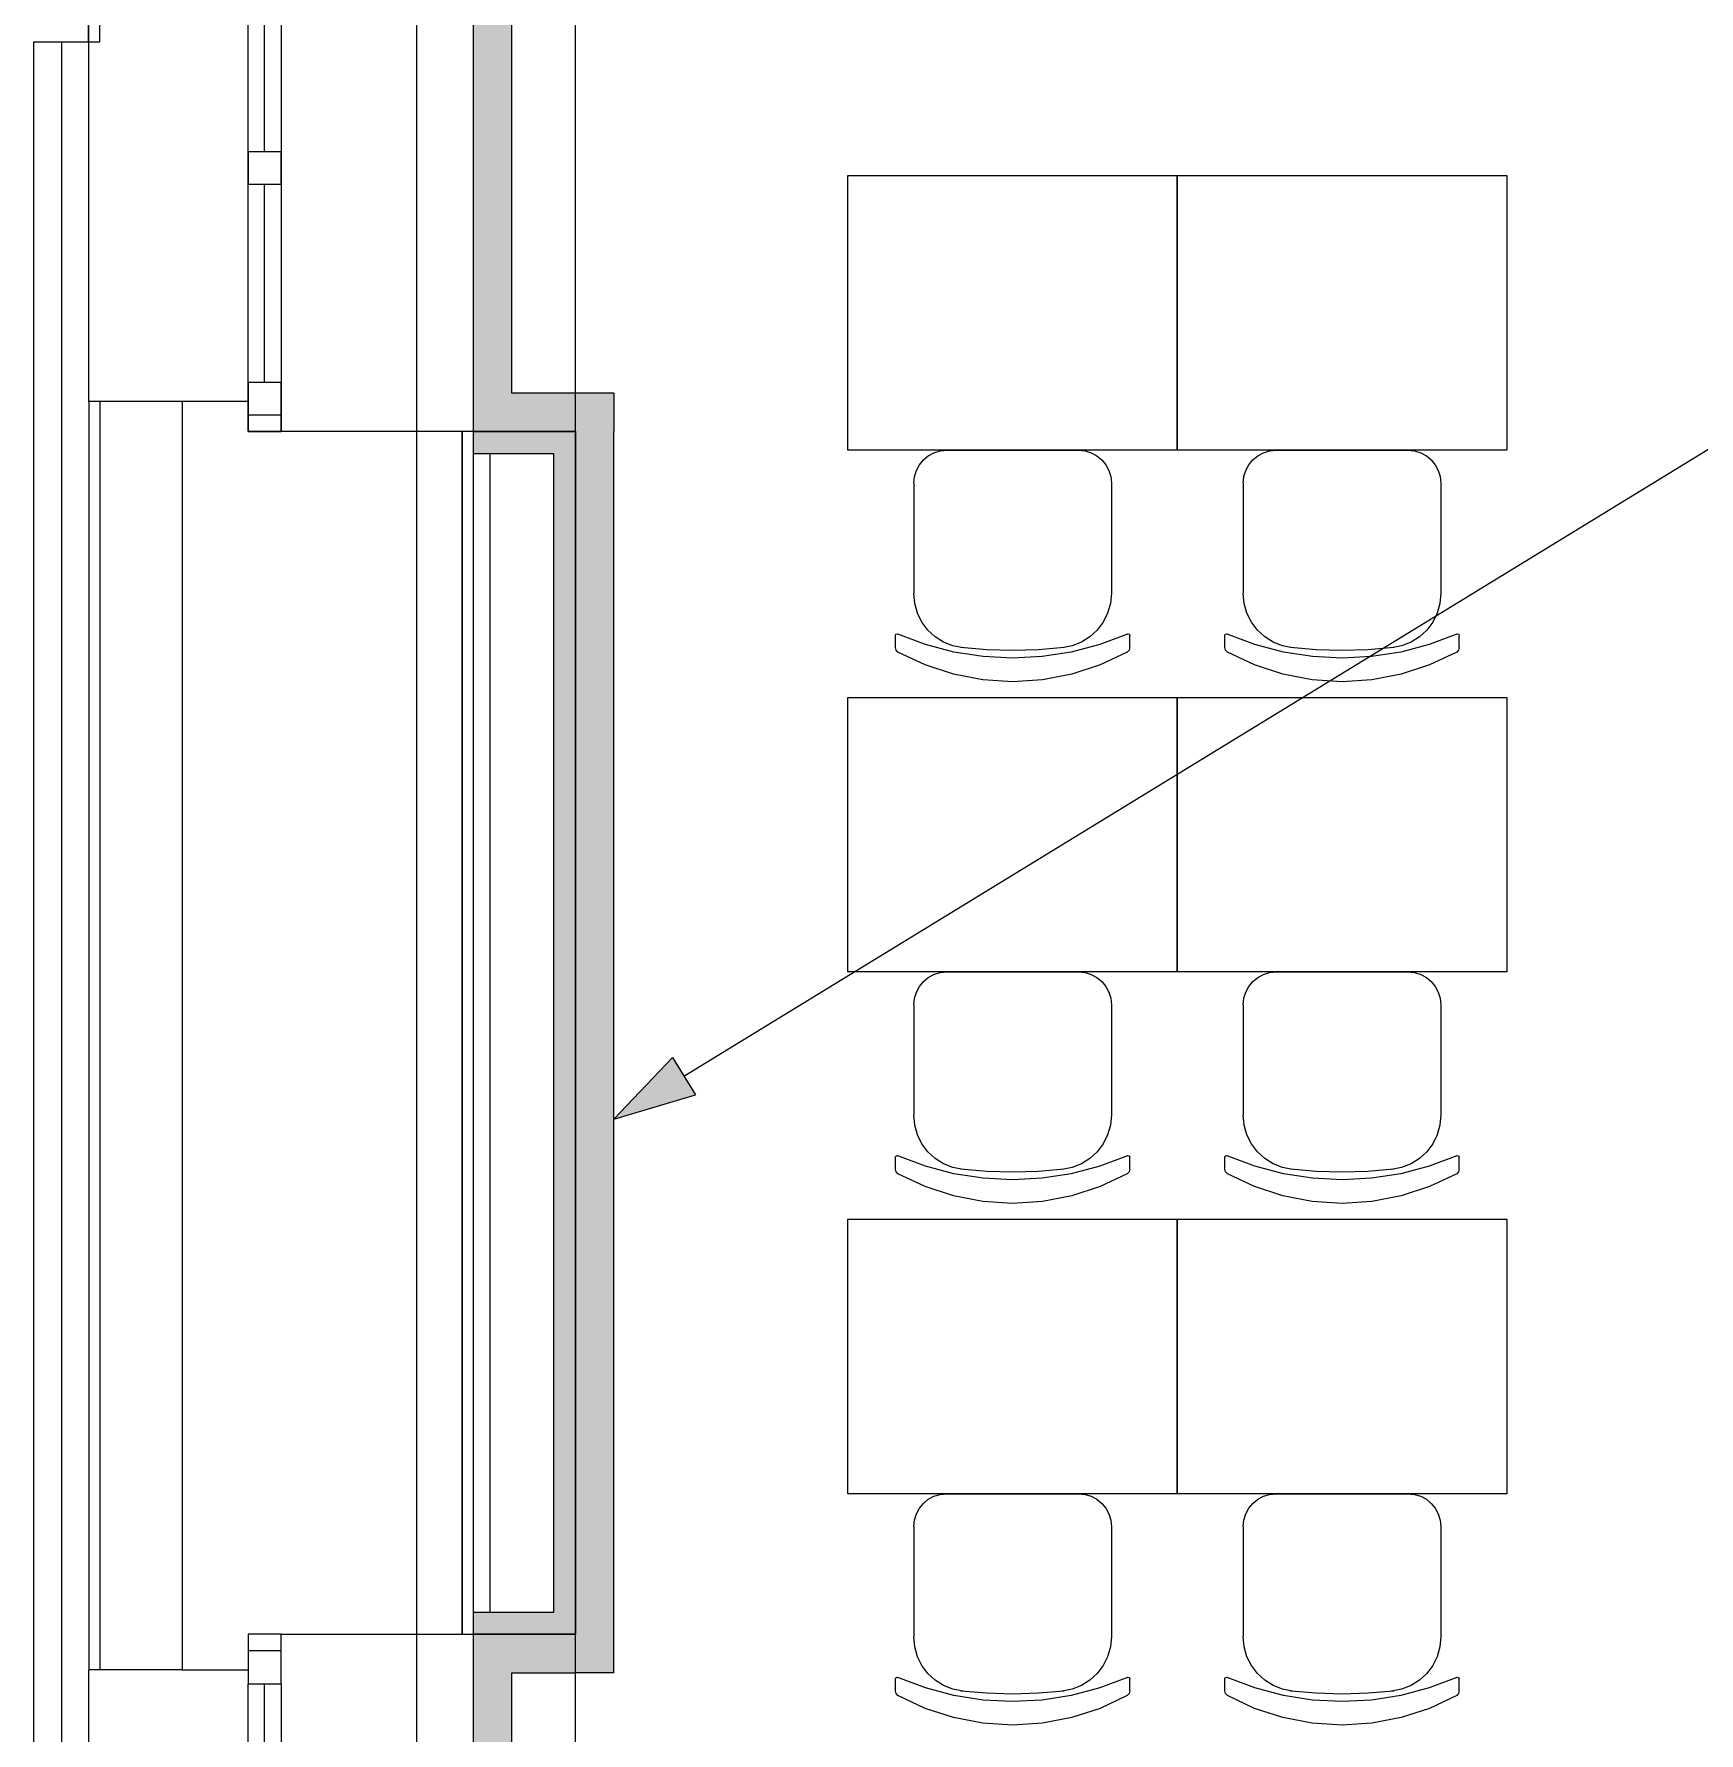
# Model space of a CAD drawing. Header units: millimetres. Extents: x 0 to 1189, y 0 to 841.
# Drawn here: x 231.7 to 262.02, y 520.79 to 551.73 of the extents above; entities that cross this region are included whole.
import ezdxf

# ---------------------------------------------------------------- set-up
doc = ezdxf.new("R2010")
doc.units = ezdxf.units.MM

msp = doc.modelspace()

# ---------------------------------------------------------------- hatches: boundary and pattern name
at = {"true_color": 0xf1d696}
h = msp.add_hatch(color=41, dxfattribs=at)
h.dxf.hatch_style = 2
h.paths.add_polyline_path([(240.398367, 545.191604), (239.698366, 545.191604), (239.698366, 570.671643), (240.398367, 570.671643)])
h = msp.add_hatch(color=41, dxfattribs=at)
h.dxf.hatch_style = 2
h.paths.add_polyline_path([(240.398367, 545.191604), (240.398367, 544.491603), (239.698366, 544.491603)])
h = msp.add_hatch(color=41, dxfattribs=at)
h.dxf.hatch_style = 2
h.paths.add_polyline_path([(239.698366, 545.191604), (240.398367, 545.191604), (239.698366, 544.491603)])
h = msp.add_hatch(color=41, dxfattribs=at)
h.dxf.hatch_style = 2
h.paths.add_polyline_path([(241.560369, 545.191604), (241.560369, 544.491603), (240.398367, 544.491603), (240.398367, 545.191604)])
h = msp.add_hatch(color=41, dxfattribs=at)
h.dxf.hatch_style = 2
h.paths.add_polyline_path([(241.560369, 544.491603), (242.26037, 545.191604), (242.26037, 544.491603)])
h = msp.add_hatch(color=41, dxfattribs=at)
h.dxf.hatch_style = 2
h.paths.add_polyline_path([(241.560369, 545.191604), (242.26037, 545.191604), (241.560369, 544.491603)])
h = msp.add_hatch(color=7)
h.dxf.hatch_style = 2
h.paths.add_polyline_path([(239.698366, 544.091602), (239.698366, 544.491603), (241.160368, 544.491603), (241.160368, 544.091602)])
h = msp.add_hatch(color=7)
h.dxf.hatch_style = 2
h.paths.add_polyline_path([(241.560369, 522.99157), (241.160368, 522.99157), (241.160368, 544.491603), (241.560369, 544.491603)])
h = msp.add_hatch(color=41, dxfattribs=at)
h.dxf.hatch_style = 2
h.paths.add_polyline_path([(242.26037, 522.591569), (241.560369, 522.591569), (241.560369, 544.491603), (242.26037, 544.491603)])
at = {"true_color": 0x0077b0}
h = msp.add_hatch(color=144, dxfattribs=at)
h.dxf.hatch_style = 2
h.paths.add_polyline_path([(242.26037, 531.973583), (243.325372, 533.094585), (243.743372, 532.411584)])
h = msp.add_hatch(color=7)
h.dxf.hatch_style = 2
h.paths.add_polyline_path([(241.560369, 522.591569), (239.698366, 522.591569), (239.698366, 522.99157), (241.560369, 522.99157)])
at = {"true_color": 0xf1d696}
h = msp.add_hatch(color=41, dxfattribs=at)
h.dxf.hatch_style = 2
h.paths.add_polyline_path([(240.398367, 521.891568), (239.698366, 521.891568), (239.698366, 522.591569)])
h = msp.add_hatch(color=41, dxfattribs=at)
h.dxf.hatch_style = 2
h.paths.add_polyline_path([(240.398367, 522.591569), (240.398367, 521.891568), (239.698366, 522.591569)])
h = msp.add_hatch(color=41, dxfattribs=at)
h.dxf.hatch_style = 2
h.paths.add_polyline_path([(240.398367, 521.891568), (240.398367, 522.591569), (241.560369, 522.591569), (241.560369, 521.891568)])
h = msp.add_hatch(color=41, dxfattribs=at)
h.dxf.hatch_style = 2
h.paths.add_polyline_path([(241.560369, 522.591569), (242.26037, 521.891568), (241.560369, 521.891568)])
h = msp.add_hatch(color=41, dxfattribs=at)
h.dxf.hatch_style = 2
h.paths.add_polyline_path([(242.26037, 522.591569), (242.26037, 521.891568), (241.560369, 522.591569)])
h = msp.add_hatch(color=41, dxfattribs=at)
h.dxf.hatch_style = 2
h.paths.add_polyline_path([(240.398367, 495.135527), (239.698366, 495.135527), (239.698366, 521.891568), (240.398367, 521.891568)])

# ---------------------------------------------------------------- linework, layer by layer
at = {"color": 7, "lineweight": 0}
for points in [[(238.672365, 237.628134), (238.672365, 729.022884)], [(232.698356, 551.590613), (232.698356, 625.999727)], [(241.560369, 544.491603), (241.560369, 571.371644)], [(239.698366, 570.671643), (239.698366, 544.491603)], [(240.398367, 545.191604), (240.398367, 570.671643)], [(232.688355, 551.590613), (232.688355, 562.48863)], [(232.898356, 551.590613), (232.898356, 561.441628)], [(235.59836, 549.59161), (235.59836, 556.991622)], [(235.89836, 549.59161), (235.89836, 556.991622)], [(236.198361, 556.991622), (236.198361, 549.59161)], [(231.698354, 491.855522), (231.698354, 551.590613)], [(231.698354, 551.590613), (232.898356, 551.590613)], [(232.198355, 551.590613), (232.198355, 491.855522)], [(232.698356, 545.041603), (232.698356, 551.590613)], [(235.59836, 549.59161), (236.198361, 549.59161)], [(235.59836, 548.991609), (235.59836, 549.59161)], [(235.59836, 549.59161), (235.59836, 548.991609)], [(236.198361, 549.59161), (236.198361, 548.991609)], [(236.198361, 548.991609), (236.198361, 549.59161)], [(236.198361, 548.991609), (235.59836, 548.991609)], [(235.59836, 545.391604), (235.59836, 548.991609)], [(235.89836, 545.391604), (235.89836, 548.991609)], [(236.198361, 548.991609), (236.198361, 545.391604)], [(235.59836, 545.391604), (236.198361, 545.391604)], [(235.59836, 544.491603), (235.59836, 545.391604)], [(235.59836, 545.391604), (235.59836, 544.491603)], [(236.198361, 545.391604), (236.198361, 544.491603)], [(236.198361, 544.491603), (236.198361, 545.391604)], [(242.26037, 545.191604), (240.398367, 545.191604)], [(242.26037, 545.191604), (242.26037, 544.491603)], [(232.698356, 545.041603), (232.698356, 521.941568)], [(234.398358, 545.041603), (232.698356, 545.041603)], [(232.898356, 545.041603), (232.898356, 545.001603)], [(232.898356, 545.001603), (232.898356, 522.001568)], [(234.398358, 545.041603), (234.398358, 521.941568)], [(235.59836, 545.041603), (234.398358, 545.041603)], [(236.198361, 544.791603), (235.59836, 544.791603)], [(236.198361, 544.491603), (235.59836, 544.491603)], [(235.59836, 544.491603), (236.198361, 544.491603)], [(239.498366, 544.491603), (236.198361, 544.491603)], [(239.498366, 544.491603), (239.498366, 522.591569)], [(239.498366, 522.591569), (239.498366, 544.491603)], [(241.560369, 544.491603), (239.498366, 544.491603)], [(239.698366, 544.491603), (239.698366, 522.99157)], [(239.698366, 544.491603), (240.398367, 544.491603)], [(240.398367, 544.491603), (241.560369, 544.491603)], [(241.560369, 522.591569), (241.560369, 544.491603)], [(241.560369, 544.491603), (241.560369, 522.591569)], [(242.26037, 521.891568), (242.26037, 544.491603)], [(239.698366, 544.091602), (241.160368, 544.091602)], [(239.998367, 544.091602), (239.998367, 522.99157)], [(241.160368, 544.091602), (241.160368, 522.99157)], [(241.160368, 522.99157), (239.698366, 522.99157)], [(239.698366, 522.99157), (239.698366, 522.591569)], [(236.198361, 522.591569), (235.59836, 522.591569)], [(235.59836, 522.591569), (235.59836, 521.691568)], [(235.59836, 522.591569), (235.59836, 521.691568)], [(236.198361, 522.591569), (235.59836, 522.591569)], [(236.198361, 522.591569), (239.498366, 522.591569)], [(236.198361, 521.691568), (236.198361, 522.591569)], [(236.198361, 521.691568), (236.198361, 522.591569)], [(239.498366, 522.591569), (241.560369, 522.591569)], [(239.698366, 522.591569), (239.698366, 521.891568)], [(241.560369, 522.591569), (239.698366, 522.591569)], [(241.560369, 494.785527), (241.560369, 522.591569)], [(236.198361, 522.291569), (235.59836, 522.291569)], [(232.698356, 505.541543), (232.698356, 521.941568)], [(234.398358, 521.941568), (232.698356, 521.941568)], [(232.898356, 522.001568), (232.898356, 521.941568)], [(234.398358, 521.941568), (235.59836, 521.941568)], [(235.59836, 521.691568), (236.198361, 521.691568)], [(235.59836, 518.091562), (235.59836, 521.691568)], [(235.89836, 518.091562), (235.89836, 521.691568)], [(236.198361, 521.691568), (236.198361, 518.091562)], [(239.698366, 521.891568), (239.698366, 494.435526)], [(240.398367, 521.891568), (241.560369, 521.891568)], [(240.398367, 495.135527), (240.398367, 521.891568)], [(242.26037, 521.891568), (241.560369, 521.891568)]]:
    msp.add_lwpolyline(points, dxfattribs=at)
at = {"color": 144, "lineweight": 0, "true_color": 0x0077b0}
for points in [[(243.534372, 532.753585), (282.565432, 556.642621)], [(242.26037, 531.973583), (243.325372, 533.094585)], [(243.325372, 533.094585), (243.743372, 532.411584)], [(242.26037, 531.973583), (243.743372, 532.411584)]]:
    msp.add_lwpolyline(points, dxfattribs=at)
at = {"color": 253, "lineweight": 0, "true_color": 0x999999}
for points in [[(246.518377, 544.151602), (246.518377, 549.15161)], [(246.518377, 549.15161), (252.518386, 549.15161)], [(252.518386, 549.15161), (252.518386, 544.151602)], [(252.518386, 544.151602), (252.518386, 549.15161)], [(252.518386, 549.15161), (258.518395, 549.15161)], [(258.518395, 549.15161), (258.518395, 544.151602)], [(252.518386, 544.151602), (246.518377, 544.151602)], [(247.719378, 543.551601), (247.731584, 543.672703), (247.766582, 543.785414), (247.821947, 543.887344), (247.895254, 543.976102), (247.984076, 544.049297), (248.085988, 544.104539), (248.198565, 544.139438), (248.319379, 544.151602)], [(247.719378, 543.551601), (247.731584, 543.672703), (247.766582, 543.785414), (247.821947, 543.887344), (247.895254, 543.976102), (247.984076, 544.049297), (248.085988, 544.104539), (248.198565, 544.139438), (248.319379, 544.151602)], [(248.318379, 544.151602), (250.719383, 544.151602)], [(248.318379, 544.151602), (250.719383, 544.151602)], [(250.719383, 544.151602), (250.840198, 544.139438), (250.952774, 544.104539), (251.054686, 544.049297), (251.143509, 543.976102), (251.216815, 543.887344), (251.272181, 543.785414), (251.307179, 543.672703), (251.319384, 543.551601)], [(250.719383, 544.151602), (250.840198, 544.139438), (250.952774, 544.104539), (251.054686, 544.049297), (251.143509, 543.976102), (251.216815, 543.887344), (251.272181, 543.785414), (251.307179, 543.672703), (251.319384, 543.551601)], [(258.518395, 544.151602), (252.518386, 544.151602)], [(253.719388, 543.551601), (253.731593, 543.672703), (253.766591, 543.785414), (253.821956, 543.887344), (253.895263, 543.976102), (253.984085, 544.049297), (254.085998, 544.104539), (254.198574, 544.139438), (254.319389, 544.151602)], [(253.719388, 543.551601), (253.731593, 543.672703), (253.766591, 543.785414), (253.821956, 543.887344), (253.895263, 543.976102), (253.984085, 544.049297), (254.085998, 544.104539), (254.198574, 544.139438), (254.319389, 544.151602)], [(254.318389, 544.151602), (256.719392, 544.151602)], [(254.318389, 544.151602), (256.719392, 544.151602)], [(256.719392, 544.151602), (256.840207, 544.139438), (256.952783, 544.104539), (257.054695, 544.049297), (257.143518, 543.976102), (257.216825, 543.887344), (257.27219, 543.785414), (257.307188, 543.672703), (257.319393, 543.551601)], [(256.719392, 544.151602), (256.840207, 544.139438), (256.952783, 544.104539), (257.054695, 544.049297), (257.143518, 543.976102), (257.216825, 543.887344), (257.27219, 543.785414), (257.307188, 543.672703), (257.319393, 543.551601)], [(247.719378, 543.551601), (247.719378, 541.548598)], [(247.719378, 543.551601), (247.719378, 541.548598)], [(251.319384, 543.551601), (251.319384, 541.548598)], [(251.319384, 543.551601), (251.319384, 541.548598)], [(253.719388, 543.551601), (253.719388, 541.548598)], [(253.719388, 543.551601), (253.719388, 541.548598)], [(257.319393, 543.551601), (257.319393, 541.548598)], [(257.319393, 543.551601), (257.319393, 541.548598)], [(248.61938, 540.553597), (248.433995, 540.590239), (248.263176, 540.658862), (248.110053, 540.756009), (247.977754, 540.878222), (247.869408, 541.022045), (247.788144, 541.184019), (247.737091, 541.36069), (247.719378, 541.548598)], [(248.61938, 540.553597), (248.433995, 540.590239), (248.263176, 540.658862), (248.110053, 540.756009), (247.977754, 540.878222), (247.869408, 541.022045), (247.788144, 541.184019), (247.737091, 541.36069), (247.719378, 541.548598)], [(251.319384, 541.548598), (251.301671, 541.36069), (251.250618, 541.184019), (251.169354, 541.022045), (251.061009, 540.878222), (250.92871, 540.756009), (250.775586, 540.658862), (250.604768, 540.590239), (250.419383, 540.553597)], [(251.319384, 541.548598), (251.301671, 541.36069), (251.250618, 541.184019), (251.169354, 541.022045), (251.061009, 540.878222), (250.92871, 540.756009), (250.775586, 540.658862), (250.604768, 540.590239), (250.419383, 540.553597)], [(254.619389, 540.553597), (254.434004, 540.590239), (254.263185, 540.658862), (254.110062, 540.756009), (253.977763, 540.878222), (253.869417, 541.022045), (253.788153, 541.184019), (253.737101, 541.36069), (253.719388, 541.548598)], [(254.619389, 540.553597), (254.434004, 540.590239), (254.263185, 540.658862), (254.110062, 540.756009), (253.977763, 540.878222), (253.869417, 541.022045), (253.788153, 541.184019), (253.737101, 541.36069), (253.719388, 541.548598)], [(257.319393, 541.548598), (257.30168, 541.36069), (257.250627, 541.184019), (257.169364, 541.022045), (257.061018, 540.878222), (256.928719, 540.756009), (256.775595, 540.658862), (256.604777, 540.590239), (256.419392, 540.553597)], [(257.319393, 541.548598), (257.30168, 541.36069), (257.250627, 541.184019), (257.169364, 541.022045), (257.061018, 540.878222), (256.928719, 540.756009), (256.775595, 540.658862), (256.604777, 540.590239), (256.419392, 540.553597)], [(247.384378, 540.778597), (247.393003, 540.799597), (247.414378, 540.808597), (247.427378, 540.805597)], [(247.384378, 540.778597), (247.393003, 540.799597), (247.414378, 540.808597), (247.427378, 540.805597)], [(251.611384, 540.805597), (251.107321, 540.615081), (250.587883, 540.477721), (250.057195, 540.394549), (249.519381, 540.366596), (248.981568, 540.394549), (248.45088, 540.477721), (247.931441, 540.615081), (247.427378, 540.805597)], [(251.611384, 540.805597), (251.107321, 540.615081), (250.587883, 540.477721), (250.057195, 540.394549), (249.519381, 540.366596), (248.981568, 540.394549), (248.45088, 540.477721), (247.931441, 540.615081), (247.427378, 540.805597)], [(251.611384, 540.805597), (251.624384, 540.808597), (251.645759, 540.799597), (251.654384, 540.778597)], [(251.611384, 540.805597), (251.624384, 540.808597), (251.645759, 540.799597), (251.654384, 540.778597)], [(253.384387, 540.778597), (253.393012, 540.799597), (253.414387, 540.808597), (253.427387, 540.805597)], [(253.384387, 540.778597), (253.393012, 540.799597), (253.414387, 540.808597), (253.427387, 540.805597)], [(257.611394, 540.805597), (257.10733, 540.615081), (256.587892, 540.477721), (256.057204, 540.394549), (255.51939, 540.366596), (254.981577, 540.394549), (254.450889, 540.477721), (253.93145, 540.615081), (253.427387, 540.805597)], [(257.611394, 540.805597), (257.10733, 540.615081), (256.587892, 540.477721), (256.057204, 540.394549), (255.51939, 540.366596), (254.981577, 540.394549), (254.450889, 540.477721), (253.93145, 540.615081), (253.427387, 540.805597)], [(257.611394, 540.805597), (257.624394, 540.808597), (257.645769, 540.799597), (257.654394, 540.778597)], [(257.611394, 540.805597), (257.624394, 540.808597), (257.645769, 540.799597), (257.654394, 540.778597)], [(247.384378, 540.561597), (247.384378, 540.778597)], [(247.384378, 540.561597), (247.384378, 540.778597)], [(247.431378, 540.476596), (247.397003, 540.513471), (247.384378, 540.561597)], [(247.431378, 540.476596), (247.397003, 540.513471), (247.384378, 540.561597)], [(251.607384, 540.476596), (251.114352, 540.242877), (250.597883, 540.073846), (250.064163, 539.971189), (249.519381, 539.936596), (248.974599, 539.971189), (248.44088, 540.073846), (247.92441, 540.242877), (247.431378, 540.476596)], [(251.607384, 540.476596), (251.114352, 540.242877), (250.597883, 540.073846), (250.064163, 539.971189), (249.519381, 539.936596), (248.974599, 539.971189), (248.44088, 540.073846), (247.92441, 540.242877), (247.431378, 540.476596)], [(250.460383, 540.558597), (249.991007, 540.517221), (249.519381, 540.503596), (249.047755, 540.517221), (248.57838, 540.558597)], [(250.460383, 540.558597), (249.991007, 540.517221), (249.519381, 540.503596), (249.047755, 540.517221), (248.57838, 540.558597)], [(251.654384, 540.561597), (251.641759, 540.513471), (251.607384, 540.476596)], [(251.654384, 540.561597), (251.641759, 540.513471), (251.607384, 540.476596)], [(251.654384, 540.561597), (251.654384, 540.778597)], [(251.654384, 540.561597), (251.654384, 540.778597)], [(253.384387, 540.561597), (253.384387, 540.778597)], [(253.384387, 540.561597), (253.384387, 540.778597)], [(253.431387, 540.476596), (253.397012, 540.513471), (253.384387, 540.561597)], [(253.431387, 540.476596), (253.397012, 540.513471), (253.384387, 540.561597)], [(257.607394, 540.476596), (257.114362, 540.242877), (256.597892, 540.073846), (256.064172, 539.971189), (255.51939, 539.936596), (254.974608, 539.971189), (254.440889, 540.073846), (253.924419, 540.242877), (253.431387, 540.476596)], [(257.607394, 540.476596), (257.114362, 540.242877), (256.597892, 540.073846), (256.064172, 539.971189), (255.51939, 539.936596), (254.974608, 539.971189), (254.440889, 540.073846), (253.924419, 540.242877), (253.431387, 540.476596)], [(256.460392, 540.558597), (255.991016, 540.517221), (255.51939, 540.503596), (255.047765, 540.517221), (254.578389, 540.558597)], [(256.460392, 540.558597), (255.991016, 540.517221), (255.51939, 540.503596), (255.047765, 540.517221), (254.578389, 540.558597)], [(257.654394, 540.561597), (257.641769, 540.513471), (257.607394, 540.476596)], [(257.654394, 540.561597), (257.641769, 540.513471), (257.607394, 540.476596)], [(257.654394, 540.561597), (257.654394, 540.778597)], [(257.654394, 540.561597), (257.654394, 540.778597)], [(246.518377, 534.651588), (246.518377, 539.651595)], [(246.518377, 539.651595), (252.518386, 539.651595)], [(252.518386, 539.651595), (252.518386, 534.651588)], [(252.518386, 534.651588), (252.518386, 539.651595)], [(252.518386, 539.651595), (258.518395, 539.651595)], [(258.518395, 539.651595), (258.518395, 534.651588)], [(252.518386, 534.651588), (246.518377, 534.651588)], [(247.719378, 534.051587), (247.731584, 534.172688), (247.766582, 534.285399), (247.821947, 534.387329), (247.895254, 534.476087), (247.984076, 534.549283), (248.085988, 534.604525), (248.198565, 534.639423), (248.319379, 534.651588)], [(247.719378, 534.051587), (247.731584, 534.172688), (247.766582, 534.285399), (247.821947, 534.387329), (247.895254, 534.476087), (247.984076, 534.549283), (248.085988, 534.604525), (248.198565, 534.639423), (248.319379, 534.651588)], [(248.318379, 534.651588), (250.719383, 534.651588)], [(248.318379, 534.651588), (250.719383, 534.651588)], [(250.719383, 534.651588), (250.840198, 534.639423), (250.952774, 534.604525), (251.054686, 534.549283), (251.143509, 534.476087), (251.216815, 534.387329), (251.272181, 534.285399), (251.307179, 534.172688), (251.319384, 534.051587)], [(250.719383, 534.651588), (250.840198, 534.639423), (250.952774, 534.604525), (251.054686, 534.549283), (251.143509, 534.476087), (251.216815, 534.387329), (251.272181, 534.285399), (251.307179, 534.172688), (251.319384, 534.051587)], [(258.518395, 534.651588), (252.518386, 534.651588)], [(253.719388, 534.051587), (253.731593, 534.172688), (253.766591, 534.285399), (253.821956, 534.387329), (253.895263, 534.476087), (253.984085, 534.549283), (254.085998, 534.604525), (254.198574, 534.639423), (254.319389, 534.651588)], [(253.719388, 534.051587), (253.731593, 534.172688), (253.766591, 534.285399), (253.821956, 534.387329), (253.895263, 534.476087), (253.984085, 534.549283), (254.085998, 534.604525), (254.198574, 534.639423), (254.319389, 534.651588)], [(254.318389, 534.651588), (256.719392, 534.651588)], [(254.318389, 534.651588), (256.719392, 534.651588)], [(256.719392, 534.651588), (256.840207, 534.639423), (256.952783, 534.604525), (257.054695, 534.549283), (257.143518, 534.476087), (257.216825, 534.387329), (257.27219, 534.285399), (257.307188, 534.172688), (257.319393, 534.051587)], [(256.719392, 534.651588), (256.840207, 534.639423), (256.952783, 534.604525), (257.054695, 534.549283), (257.143518, 534.476087), (257.216825, 534.387329), (257.27219, 534.285399), (257.307188, 534.172688), (257.319393, 534.051587)], [(247.719378, 534.051587), (247.719378, 532.048584)], [(247.719378, 534.051587), (247.719378, 532.048584)], [(251.319384, 534.051587), (251.319384, 532.048584)], [(251.319384, 534.051587), (251.319384, 532.048584)], [(253.719388, 534.051587), (253.719388, 532.048584)], [(253.719388, 534.051587), (253.719388, 532.048584)], [(257.319393, 534.051587), (257.319393, 532.048584)], [(257.319393, 534.051587), (257.319393, 532.048584)], [(248.61938, 531.053582), (248.433995, 531.090225), (248.263176, 531.158848), (248.110053, 531.255994), (247.977754, 531.378208), (247.869408, 531.52203), (247.788144, 531.684005), (247.737091, 531.860675), (247.719378, 532.048584)], [(248.61938, 531.053582), (248.433995, 531.090225), (248.263176, 531.158848), (248.110053, 531.255994), (247.977754, 531.378208), (247.869408, 531.52203), (247.788144, 531.684005), (247.737091, 531.860675), (247.719378, 532.048584)], [(251.319384, 532.048584), (251.301671, 531.860675), (251.250618, 531.684005), (251.169354, 531.52203), (251.061009, 531.378208), (250.92871, 531.255994), (250.775586, 531.158848), (250.604768, 531.090225), (250.419383, 531.053582)], [(251.319384, 532.048584), (251.301671, 531.860675), (251.250618, 531.684005), (251.169354, 531.52203), (251.061009, 531.378208), (250.92871, 531.255994), (250.775586, 531.158848), (250.604768, 531.090225), (250.419383, 531.053582)], [(254.619389, 531.053582), (254.434004, 531.090225), (254.263185, 531.158848), (254.110062, 531.255994), (253.977763, 531.378208), (253.869417, 531.52203), (253.788153, 531.684005), (253.737101, 531.860675), (253.719388, 532.048584)], [(254.619389, 531.053582), (254.434004, 531.090225), (254.263185, 531.158848), (254.110062, 531.255994), (253.977763, 531.378208), (253.869417, 531.52203), (253.788153, 531.684005), (253.737101, 531.860675), (253.719388, 532.048584)], [(257.319393, 532.048584), (257.30168, 531.860675), (257.250627, 531.684005), (257.169364, 531.52203), (257.061018, 531.378208), (256.928719, 531.255994), (256.775595, 531.158848), (256.604777, 531.090225), (256.419392, 531.053582)], [(257.319393, 532.048584), (257.30168, 531.860675), (257.250627, 531.684005), (257.169364, 531.52203), (257.061018, 531.378208), (256.928719, 531.255994), (256.775595, 531.158848), (256.604777, 531.090225), (256.419392, 531.053582)], [(247.384378, 531.278582), (247.393003, 531.299582), (247.414378, 531.308582), (247.427378, 531.305582)], [(247.384378, 531.278582), (247.393003, 531.299582), (247.414378, 531.308582), (247.427378, 531.305582)], [(247.384378, 531.061582), (247.384378, 531.278582)], [(247.384378, 531.061582), (247.384378, 531.278582)], [(251.611384, 531.305582), (251.107321, 531.115066), (250.587883, 530.977707), (250.057195, 530.894535), (249.519381, 530.866582), (248.981568, 530.894535), (248.45088, 530.977707), (247.931441, 531.115066), (247.427378, 531.305582)], [(251.611384, 531.305582), (251.107321, 531.115066), (250.587883, 530.977707), (250.057195, 530.894535), (249.519381, 530.866582), (248.981568, 530.894535), (248.45088, 530.977707), (247.931441, 531.115066), (247.427378, 531.305582)], [(251.611384, 531.305582), (251.624384, 531.308582), (251.645759, 531.299582), (251.654384, 531.278582)], [(251.611384, 531.305582), (251.624384, 531.308582), (251.645759, 531.299582), (251.654384, 531.278582)], [(251.654384, 531.061582), (251.654384, 531.278582)], [(251.654384, 531.061582), (251.654384, 531.278582)], [(253.384387, 531.278582), (253.393012, 531.299582), (253.414387, 531.308582), (253.427387, 531.305582)], [(253.384387, 531.278582), (253.393012, 531.299582), (253.414387, 531.308582), (253.427387, 531.305582)], [(253.384387, 531.061582), (253.384387, 531.278582)], [(253.384387, 531.061582), (253.384387, 531.278582)], [(257.611394, 531.305582), (257.10733, 531.115066), (256.587892, 530.977707), (256.057204, 530.894535), (255.51939, 530.866582), (254.981577, 530.894535), (254.450889, 530.977707), (253.93145, 531.115066), (253.427387, 531.305582)], [(257.611394, 531.305582), (257.10733, 531.115066), (256.587892, 530.977707), (256.057204, 530.894535), (255.51939, 530.866582), (254.981577, 530.894535), (254.450889, 530.977707), (253.93145, 531.115066), (253.427387, 531.305582)], [(257.611394, 531.305582), (257.624394, 531.308582), (257.645769, 531.299582), (257.654394, 531.278582)], [(257.611394, 531.305582), (257.624394, 531.308582), (257.645769, 531.299582), (257.654394, 531.278582)], [(257.654394, 531.061582), (257.654394, 531.278582)], [(257.654394, 531.061582), (257.654394, 531.278582)], [(247.431378, 530.976582), (247.397003, 531.013457), (247.384378, 531.061582)], [(247.431378, 530.976582), (247.397003, 531.013457), (247.384378, 531.061582)], [(251.607384, 530.976582), (251.114352, 530.742863), (250.597883, 530.573831), (250.064163, 530.471175), (249.519381, 530.436581), (248.974599, 530.471175), (248.44088, 530.573831), (247.92441, 530.742863), (247.431378, 530.976582)], [(251.607384, 530.976582), (251.114352, 530.742863), (250.597883, 530.573831), (250.064163, 530.471175), (249.519381, 530.436581), (248.974599, 530.471175), (248.44088, 530.573831), (247.92441, 530.742863), (247.431378, 530.976582)], [(250.460383, 531.058582), (249.991007, 531.017207), (249.519381, 531.003582), (249.047755, 531.017207), (248.57838, 531.058582)], [(250.460383, 531.058582), (249.991007, 531.017207), (249.519381, 531.003582), (249.047755, 531.017207), (248.57838, 531.058582)], [(251.654384, 531.061582), (251.641759, 531.013457), (251.607384, 530.976582)], [(251.654384, 531.061582), (251.641759, 531.013457), (251.607384, 530.976582)], [(253.431387, 530.976582), (253.397012, 531.013457), (253.384387, 531.061582)], [(253.431387, 530.976582), (253.397012, 531.013457), (253.384387, 531.061582)], [(257.607394, 530.976582), (257.114362, 530.742863), (256.597892, 530.573831), (256.064172, 530.471175), (255.51939, 530.436581), (254.974608, 530.471175), (254.440889, 530.573831), (253.924419, 530.742863), (253.431387, 530.976582)], [(257.607394, 530.976582), (257.114362, 530.742863), (256.597892, 530.573831), (256.064172, 530.471175), (255.51939, 530.436581), (254.974608, 530.471175), (254.440889, 530.573831), (253.924419, 530.742863), (253.431387, 530.976582)], [(256.460392, 531.058582), (255.991016, 531.017207), (255.51939, 531.003582), (255.047765, 531.017207), (254.578389, 531.058582)], [(256.460392, 531.058582), (255.991016, 531.017207), (255.51939, 531.003582), (255.047765, 531.017207), (254.578389, 531.058582)], [(257.654394, 531.061582), (257.641769, 531.013457), (257.607394, 530.976582)], [(257.654394, 531.061582), (257.641769, 531.013457), (257.607394, 530.976582)], [(246.518377, 525.151573), (246.518377, 530.151581)], [(246.518377, 530.151581), (252.518386, 530.151581)], [(252.518386, 530.151581), (252.518386, 525.151573)], [(252.518386, 525.151573), (252.518386, 530.151581)], [(252.518386, 530.151581), (258.518395, 530.151581)], [(258.518395, 530.151581), (258.518395, 525.151573)], [(252.518386, 525.151573), (246.518377, 525.151573)], [(247.719378, 524.551572), (247.731584, 524.672674), (247.766582, 524.785385), (247.821947, 524.887315), (247.895254, 524.976073), (247.984076, 525.049268), (248.085988, 525.10451), (248.198565, 525.139409), (248.319379, 525.151573)], [(247.719378, 524.551572), (247.731584, 524.672674), (247.766582, 524.785385), (247.821947, 524.887315), (247.895254, 524.976073), (247.984076, 525.049268), (248.085988, 525.10451), (248.198565, 525.139409), (248.319379, 525.151573)], [(248.318379, 525.151573), (250.719383, 525.151573)], [(248.318379, 525.151573), (250.719383, 525.151573)], [(250.719383, 525.151573), (250.840198, 525.139409), (250.952774, 525.10451), (251.054686, 525.049268), (251.143509, 524.976073), (251.216815, 524.887315), (251.272181, 524.785385), (251.307179, 524.672674), (251.319384, 524.551572)], [(250.719383, 525.151573), (250.840198, 525.139409), (250.952774, 525.10451), (251.054686, 525.049268), (251.143509, 524.976073), (251.216815, 524.887315), (251.272181, 524.785385), (251.307179, 524.672674), (251.319384, 524.551572)], [(258.518395, 525.151573), (252.518386, 525.151573)], [(253.719388, 524.551572), (253.731593, 524.672674), (253.766591, 524.785385), (253.821956, 524.887315), (253.895263, 524.976073), (253.984085, 525.049268), (254.085998, 525.10451), (254.198574, 525.139409), (254.319389, 525.151573)], [(253.719388, 524.551572), (253.731593, 524.672674), (253.766591, 524.785385), (253.821956, 524.887315), (253.895263, 524.976073), (253.984085, 525.049268), (254.085998, 525.10451), (254.198574, 525.139409), (254.319389, 525.151573)], [(254.318389, 525.151573), (256.719392, 525.151573)], [(254.318389, 525.151573), (256.719392, 525.151573)], [(256.719392, 525.151573), (256.840207, 525.139409), (256.952783, 525.10451), (257.054695, 525.049268), (257.143518, 524.976073), (257.216825, 524.887315), (257.27219, 524.785385), (257.307188, 524.672674), (257.319393, 524.551572)], [(256.719392, 525.151573), (256.840207, 525.139409), (256.952783, 525.10451), (257.054695, 525.049268), (257.143518, 524.976073), (257.216825, 524.887315), (257.27219, 524.785385), (257.307188, 524.672674), (257.319393, 524.551572)], [(247.719378, 524.551572), (247.719378, 522.548569)], [(247.719378, 524.551572), (247.719378, 522.548569)], [(251.319384, 524.551572), (251.319384, 522.548569)], [(251.319384, 524.551572), (251.319384, 522.548569)], [(253.719388, 524.551572), (253.719388, 522.548569)], [(253.719388, 524.551572), (253.719388, 522.548569)], [(257.319393, 524.551572), (257.319393, 522.548569)], [(257.319393, 524.551572), (257.319393, 522.548569)], [(248.61938, 521.553568), (248.433995, 521.59021), (248.263176, 521.658833), (248.110053, 521.75598), (247.977754, 521.878193), (247.869408, 522.022015), (247.788144, 522.18399), (247.737091, 522.360661), (247.719378, 522.548569)], [(248.61938, 521.553568), (248.433995, 521.59021), (248.263176, 521.658833), (248.110053, 521.75598), (247.977754, 521.878193), (247.869408, 522.022015), (247.788144, 522.18399), (247.737091, 522.360661), (247.719378, 522.548569)], [(251.319384, 522.548569), (251.301671, 522.360661), (251.250618, 522.18399), (251.169354, 522.022015), (251.061009, 521.878193), (250.92871, 521.75598), (250.775586, 521.658833), (250.604768, 521.59021), (250.419383, 521.553568)], [(251.319384, 522.548569), (251.301671, 522.360661), (251.250618, 522.18399), (251.169354, 522.022015), (251.061009, 521.878193), (250.92871, 521.75598), (250.775586, 521.658833), (250.604768, 521.59021), (250.419383, 521.553568)], [(254.619389, 521.553568), (254.434004, 521.59021), (254.263185, 521.658833), (254.110062, 521.75598), (253.977763, 521.878193), (253.869417, 522.022015), (253.788153, 522.18399), (253.737101, 522.360661), (253.719388, 522.548569)], [(254.619389, 521.553568), (254.434004, 521.59021), (254.263185, 521.658833), (254.110062, 521.75598), (253.977763, 521.878193), (253.869417, 522.022015), (253.788153, 522.18399), (253.737101, 522.360661), (253.719388, 522.548569)], [(257.319393, 522.548569), (257.30168, 522.360661), (257.250627, 522.18399), (257.169364, 522.022015), (257.061018, 521.878193), (256.928719, 521.75598), (256.775595, 521.658833), (256.604777, 521.59021), (256.419392, 521.553568)], [(257.319393, 522.548569), (257.30168, 522.360661), (257.250627, 522.18399), (257.169364, 522.022015), (257.061018, 521.878193), (256.928719, 521.75598), (256.775595, 521.658833), (256.604777, 521.59021), (256.419392, 521.553568)], [(247.384378, 521.778568), (247.393003, 521.799568), (247.414378, 521.808568), (247.427378, 521.805568)], [(247.384378, 521.778568), (247.393003, 521.799568), (247.414378, 521.808568), (247.427378, 521.805568)], [(247.384378, 521.561568), (247.384378, 521.778568)], [(247.384378, 521.561568), (247.384378, 521.778568)], [(251.611384, 521.805568), (251.107321, 521.615052), (250.587883, 521.477692), (250.057195, 521.39452), (249.519381, 521.366567), (248.981568, 521.39452), (248.45088, 521.477692), (247.931441, 521.615052), (247.427378, 521.805568)], [(251.611384, 521.805568), (251.107321, 521.615052), (250.587883, 521.477692), (250.057195, 521.39452), (249.519381, 521.366567), (248.981568, 521.39452), (248.45088, 521.477692), (247.931441, 521.615052), (247.427378, 521.805568)], [(251.611384, 521.805568), (251.624384, 521.808568), (251.645759, 521.799568), (251.654384, 521.778568)], [(251.611384, 521.805568), (251.624384, 521.808568), (251.645759, 521.799568), (251.654384, 521.778568)], [(251.654384, 521.561568), (251.654384, 521.778568)], [(251.654384, 521.561568), (251.654384, 521.778568)], [(253.384387, 521.778568), (253.393012, 521.799568), (253.414387, 521.808568), (253.427387, 521.805568)], [(253.384387, 521.778568), (253.393012, 521.799568), (253.414387, 521.808568), (253.427387, 521.805568)], [(253.384387, 521.561568), (253.384387, 521.778568)], [(253.384387, 521.561568), (253.384387, 521.778568)], [(257.611394, 521.805568), (257.10733, 521.615052), (256.587892, 521.477692), (256.057204, 521.39452), (255.51939, 521.366567), (254.981577, 521.39452), (254.450889, 521.477692), (253.93145, 521.615052), (253.427387, 521.805568)], [(257.611394, 521.805568), (257.10733, 521.615052), (256.587892, 521.477692), (256.057204, 521.39452), (255.51939, 521.366567), (254.981577, 521.39452), (254.450889, 521.477692), (253.93145, 521.615052), (253.427387, 521.805568)], [(257.611394, 521.805568), (257.624394, 521.808568), (257.645769, 521.799568), (257.654394, 521.778568)], [(257.611394, 521.805568), (257.624394, 521.808568), (257.645769, 521.799568), (257.654394, 521.778568)], [(257.654394, 521.561568), (257.654394, 521.778568)], [(257.654394, 521.561568), (257.654394, 521.778568)], [(247.431378, 521.476567), (247.397003, 521.513442), (247.384378, 521.561568)], [(247.431378, 521.476567), (247.397003, 521.513442), (247.384378, 521.561568)], [(251.607384, 521.476567), (251.114352, 521.242848), (250.597883, 521.073817), (250.064163, 520.97116), (249.519381, 520.936567), (248.974599, 520.97116), (248.44088, 521.073817), (247.92441, 521.242848), (247.431378, 521.476567)], [(251.607384, 521.476567), (251.114352, 521.242848), (250.597883, 521.073817), (250.064163, 520.97116), (249.519381, 520.936567), (248.974599, 520.97116), (248.44088, 521.073817), (247.92441, 521.242848), (247.431378, 521.476567)], [(250.460383, 521.558568), (249.991007, 521.517192), (249.519381, 521.503567), (249.047755, 521.517192), (248.57838, 521.558568)], [(250.460383, 521.558568), (249.991007, 521.517192), (249.519381, 521.503567), (249.047755, 521.517192), (248.57838, 521.558568)], [(251.654384, 521.561568), (251.641759, 521.513442), (251.607384, 521.476567)], [(251.654384, 521.561568), (251.641759, 521.513442), (251.607384, 521.476567)], [(253.431387, 521.476567), (253.397012, 521.513442), (253.384387, 521.561568)], [(253.431387, 521.476567), (253.397012, 521.513442), (253.384387, 521.561568)], [(257.607394, 521.476567), (257.114362, 521.242848), (256.597892, 521.073817), (256.064172, 520.97116), (255.51939, 520.936567), (254.974608, 520.97116), (254.440889, 521.073817), (253.924419, 521.242848), (253.431387, 521.476567)], [(257.607394, 521.476567), (257.114362, 521.242848), (256.597892, 521.073817), (256.064172, 520.97116), (255.51939, 520.936567), (254.974608, 520.97116), (254.440889, 521.073817), (253.924419, 521.242848), (253.431387, 521.476567)], [(256.460392, 521.558568), (255.991016, 521.517192), (255.51939, 521.503567), (255.047765, 521.517192), (254.578389, 521.558568)], [(256.460392, 521.558568), (255.991016, 521.517192), (255.51939, 521.503567), (255.047765, 521.517192), (254.578389, 521.558568)], [(257.654394, 521.561568), (257.641769, 521.513442), (257.607394, 521.476567)], [(257.654394, 521.561568), (257.641769, 521.513442), (257.607394, 521.476567)]]:
    msp.add_lwpolyline(points, dxfattribs=at)

doc.saveas('drawing.dxf')
